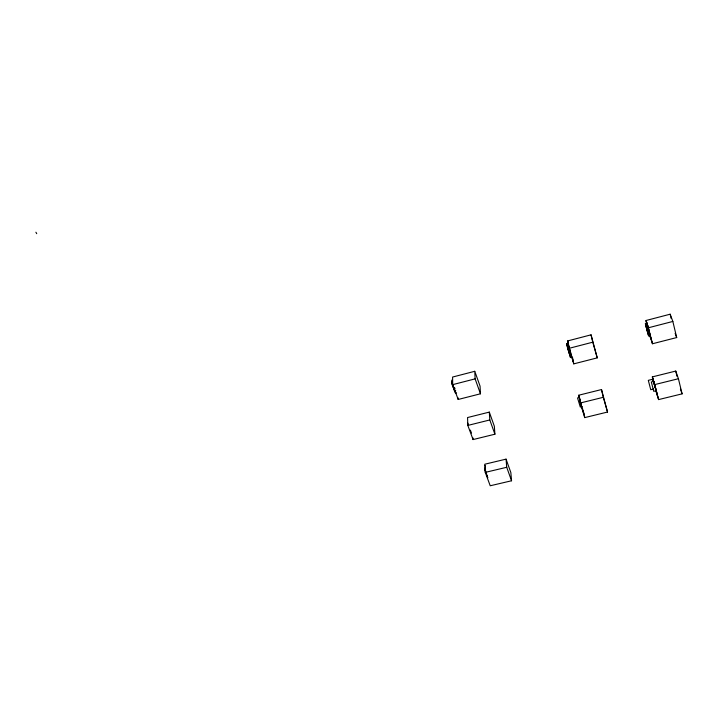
<?xml version="1.0" encoding="UTF-8"?>
<svg xmlns="http://www.w3.org/2000/svg" width="718" height="718" viewBox="0 0 718 718"><rect width="100%" height="100%" fill="white"/><g stroke="black" fill="none" stroke-linecap="round" stroke-linejoin="round"><path stroke-width="1.08" d="M485.242 467.49L485.027 470.64L486.589 474.033M647.815 327.363L646.487 328.18L645.329 323.647L646.658 322.84L646.326 321.467L647.124 324.635M648.56 329.948L647.277 330.666L646.119 326.116L647.448 325.308L648.614 329.849M646.909 323.665L645.581 324.473L648.381 335.279M645.85 325.29L647.178 324.482L649.44 333.628M567.669 340.924L591.049 334.83L597.241 357.869L573.772 363.864L569.114 348.32L567.669 340.924L568.288 342.98M646.81 323.674L646.012 320.506L670.154 314.206L672.847 321.449L676.697 337.559L652.447 343.76L647.609 326.843L650.337 337.334L649.216 332.793M567.534 347.817L569.06 347.431L570.388 351.865L568.862 352.251L567.534 347.817L566.744 343.626L568.261 343.231L567.866 341.903M568.656 345.322L567.139 345.717L568.198 349.253M474.777 371.296L452.591 377.049L452.681 384.651L458.183 399.468L480.459 393.796L480.055 386.122L474.777 371.296L475.119 378.862L480.459 393.796M569.114 348.32L592.772 342.19L597.241 357.869M646.012 320.506L648.408 327.776L672.847 321.449M569.724 349.648L568.198 350.043L567.408 345.834M571.995 357.16L570.469 357.546L569.15 353.139L570.675 352.753M452.681 384.651L475.119 378.862M571.331 354.961L569.814 355.347L569.212 352.179M489.308 412.105L467.562 417.544L467.822 425.424L473.072 439.569L494.908 434.21L494.352 426.268L489.308 412.105L489.811 419.958L494.908 434.21M578.78 395.205L601.496 389.551L607.536 412.042L584.73 417.607L580.306 402.986L578.78 395.205L580.548 401.416M656.746 392.952L652.33 376.896L675.746 371.071L678.42 378.736L682.1 393.859L658.585 399.594L656.162 391.795M654.331 383.556L652.994 379.194L648.309 380.352L650.741 389.703L653.568 389.003M467.822 425.424L489.811 419.958M580.225 401.892L579.381 397.476L577.532 397.934L580.297 407.052L582.136 406.603M653.658 381.366L651.307 381.949L653.739 391.319L656.072 390.745L652.644 377.919M580.306 402.986L603.291 397.305L607.536 412.042M652.33 376.896L654.726 384.597L678.42 378.736M506.055 459.134L484.821 464.214L485.26 472.381L490.223 485.772L511.548 480.773L510.839 472.543L506.055 459.134L506.728 467.283L511.548 480.773M485.26 472.381L506.728 467.283M453.632 388.644L454.997 388.716L454.691 387.846M454.395 390.754L455.768 390.816M456.567 392.908L455.203 392.836L453.641 388.644M35.9 232.228L36.726 233.682M486.696 475.199L487.872 477.748M484.874 465.291L485.323 466.431M451.721 381.841L452.654 384.372M453.596 386.912L454.763 390.053M451.73 382.703L453.291 386.921M453.614 387.774L454.781 390.924M675.135 333.349L676.697 337.559M467.741 423.037L468.495 425.056M470.362 430.1L471.484 433.125M485.126 469.913L485.889 471.968M486.966 474.885L487.253 475.657M680.413 388.994L682.1 393.859M646.694 322.822L648.031 326.95M648.067 328.279L649.413 332.425M578.986 396.228L579.381 397.476M654.089 383.457L655.651 388.698M579.848 400.635L583.94 414.178M568.683 346.085L573.323 361.594M566.744 343.626L567.534 346.273M568.62 349.801L569.67 353.31M568.755 351.03L569.805 354.548M652.994 379.194L655.175 387.505M653.999 382.263L657.85 397.233M654.726 384.597L658.585 399.594M646.721 329.095L647.86 333.61M648.408 327.776L652.447 343.76M647.681 325.577L651.711 341.517M675.746 371.071L677.047 376.429M670.154 314.206L671.168 318.469M591.049 334.83L592.772 342.19M601.496 389.551L603.291 397.305M583.725 412.545L584.73 417.607M572.479 357.349L573.772 363.864M582.477 408.38L582.998 411.046M581.059 403.354L581.742 406.9M580.979 403.399L581.49 406.056M568.261 343.231L569.078 347.422M570.074 355.428L570.469 357.546M568.548 349.98L569.15 353.139M568.064 348.042L568.862 352.251M485.368 467.355L485.547 471.062M473.009 437.962L473.072 439.569M458.156 397.907L458.183 399.468M453.3 386.06L453.327 387.783L451.757 383.565L451.739 380.118M452.493 383.924L452.511 385.647M649.987 335.288L648.659 336.114L647.51 331.59L648.83 330.783L649.987 335.288"/></g></svg>
